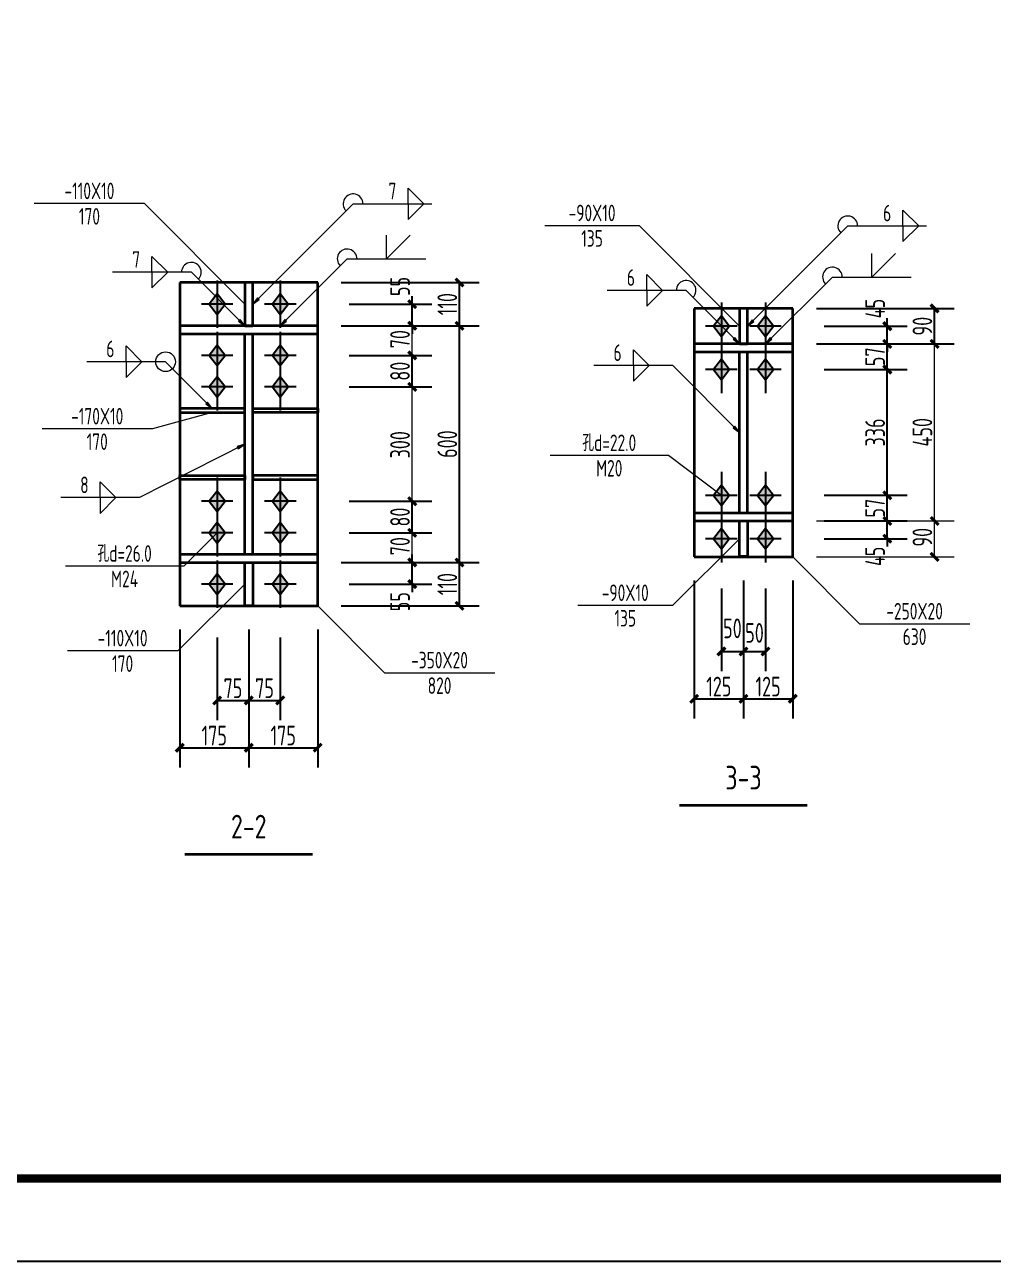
# Model space of a CAD drawing. Extents: x 19118 to 566552, y -1188739 to 92943.
# Drawn here: x 91104 to 103394, y -969996 to -954316 of the extents above; entities that cross this region are included whole.
import ezdxf
from ezdxf.enums import TextEntityAlignment as Align

# ---------------------------------------------------------------- set-up
doc = ezdxf.new("R2010")
doc.units = 0
doc.header["$LTSCALE"] = 1000
doc.header["$MEASUREMENT"] = 0
doc.layers.get('0').update_dxf_attribs({"linetype": 'CONTINUOUS'})
doc.layers.get('Defpoints').update_dxf_attribs({"linetype": 'CONTINUOUS'})
doc.layers.add('10', color=7, linetype='CONTINUOUS')
doc.layers.add('PUB_TITLE', color=4, linetype='CONTINUOUS')
for name, color, linetype, lineweight in [('20', 2, 'CONTINUOUS', 35), ('尺寸标注', 9, 'CONTINUOUS', 18), ('焊缝标注', 9, 'CONTINUOUS', 18), ('螺栓孔标注', 9, 'CONTINUOUS', 18), ('钢板标注', 9, 'CONTINUOUS', 18)]:
    doc.layers.add(name, color=color, linetype=linetype, lineweight=lineweight)
doc.styles.add('PkpmHz', font='Pkpmeng', dxfattribs={"width": 0.7, "bigfont": 'hztxt'})
doc.dimstyles.new('Pkpm_1.00', dxfattribs={"dimtxt": 250, "dimasz": 100, "dimexe": 250, "dimexo": 0.0625, "dimgap": 30, "dimtad": 1, "dimdec": 0, "dimrnd": 5, "dimzin": 0, "dimdsep": 46, "dimtxsty": 'PkpmHz', "dimblk1": 'ARCHTICK', "dimblk2": 'ARCHTICK', "dimsah": 1, "dimcen": 0.09, "dimadec": 0, "dimazin": 0, "dimtfac": 1, "dimtdec": 0, "dimtmove": 2, "dimatfit": 1, "dimfxl": 1, "dimtolj": 1, "dimtzin": 0, "dimarcsym": 0})

# ---------------------------------------------------------------- blocks, each defined once
blk = doc.blocks.new('_ArchTick')
at = {"color": 0, "linetype": 'ByBlock', "const_width": 0.4}
blk.add_lwpolyline([(-0.5, -0.5), (0.5, 0.5)], dxfattribs=at)
blk = doc.blocks.new('*D42')
at = {"layer": 'Defpoints', "color": 0, "linetype": 'Continuous'}
for p in [(94821, -957859), (96021, -957859), (94821, -958134)]:
    blk.add_point(p, dxfattribs=at)
at = {"layer": '尺寸标注', "color": 0, "linetype": 'Continuous', "lineweight": -2}
for p, q in [((95221, -957859), (96271, -957859)), ((96021, -957859), (96021, -957759)), ((96021, -958134), (96021, -957859)), ((95221, -958134), (96271, -958134)), ((96021, -958134), (96021, -958234))]:
    blk.add_line(p, q, dxfattribs=at)
at = {"layer": '尺寸标注', "color": 0, "linetype": 'Continuous', "lineweight": -2, "xscale": 100, "yscale": 100, "zscale": 100}
for p, rotation in [((96021, -957859), 270), ((96021, -958134), 90)]:
    blk.add_blockref('_ArchTick', p, dxfattribs=dict(at, rotation=rotation))
at = {"layer": '尺寸标注', "color": 0, "linetype": 'Continuous', "insert": (95866, -957635), "char_height": 250, "attachment_point": 5, "rotation": 90, "style": 'PkpmHz'}
blk.add_mtext('\\A1;55', dxfattribs=at)
blk = doc.blocks.new('*D43')
at = {"layer": 'Defpoints', "color": 0, "linetype": 'Continuous'}
for p in [(94821, -958509), (96021, -958509), (94821, -958909)]:
    blk.add_point(p, dxfattribs=at)
at = {"layer": '尺寸标注', "color": 0, "linetype": 'Continuous', "lineweight": -2}
for p, q in [((95221, -958509), (96271, -958509)), ((96021, -958909), (96021, -958509)), ((95221, -958909), (96271, -958909))]:
    blk.add_line(p, q, dxfattribs=at)
at = {"layer": '尺寸标注', "color": 0, "linetype": 'Continuous', "lineweight": -2, "xscale": 100, "yscale": 100, "zscale": 100}
for p, rotation in [((96021, -958509), 90), ((96021, -958909), 270)]:
    blk.add_blockref('_ArchTick', p, dxfattribs=dict(at, rotation=rotation))
at = {"layer": '尺寸标注', "color": 0, "linetype": 'Continuous', "insert": (95866, -958709), "char_height": 250, "attachment_point": 5, "rotation": 90, "style": 'PkpmHz'}
blk.add_mtext('\\A1;80', dxfattribs=at)
blk = doc.blocks.new('*D44')
at = {"layer": 'Defpoints', "color": 0, "linetype": 'Continuous'}
for p in [(94821, -961134), (96021, -961134), (94821, -961409)]:
    blk.add_point(p, dxfattribs=at)
at = {"layer": '尺寸标注', "color": 0, "linetype": 'Continuous', "lineweight": -2}
for p, q in [((95221, -961134), (96271, -961134)), ((96021, -961134), (96021, -961034)), ((96021, -961409), (96021, -961134)), ((95221, -961409), (96271, -961409)), ((96021, -961409), (96021, -961509))]:
    blk.add_line(p, q, dxfattribs=at)
at = {"layer": '尺寸标注', "color": 0, "linetype": 'Continuous', "lineweight": -2, "xscale": 100, "yscale": 100, "zscale": 100}
for p, rotation in [((96021, -961134), 270), ((96021, -961409), 90)]:
    blk.add_blockref('_ArchTick', p, dxfattribs=dict(at, rotation=rotation))
at = {"layer": '尺寸标注', "color": 0, "linetype": 'Continuous', "insert": (95866, -961632), "char_height": 250, "attachment_point": 5, "rotation": 90, "style": 'PkpmHz'}
blk.add_mtext('\\A1;55', dxfattribs=at)
blk = doc.blocks.new('*D45')
at = {"layer": 'Defpoints', "color": 0, "linetype": 'Continuous'}
for p in [(94821, -960359), (96021, -960359), (94821, -960759)]:
    blk.add_point(p, dxfattribs=at)
at = {"layer": '尺寸标注', "color": 0, "linetype": 'Continuous', "lineweight": -2}
for p, q in [((95221, -960359), (96271, -960359)), ((96021, -960759), (96021, -960359)), ((95221, -960759), (96271, -960759))]:
    blk.add_line(p, q, dxfattribs=at)
at = {"layer": '尺寸标注', "color": 0, "linetype": 'Continuous', "lineweight": -2, "xscale": 100, "yscale": 100, "zscale": 100}
for p, rotation in [((96021, -960359), 90), ((96021, -960759), 270)]:
    blk.add_blockref('_ArchTick', p, dxfattribs=dict(at, rotation=rotation))
at = {"layer": '尺寸标注', "color": 0, "linetype": 'Continuous', "insert": (95866, -960559), "char_height": 250, "attachment_point": 5, "rotation": 90, "style": 'PkpmHz'}
blk.add_mtext('\\A1;80', dxfattribs=at)
blk = doc.blocks.new('*D46')
at = {"layer": 'Defpoints', "color": 0, "linetype": 'Continuous'}
for p in [(93546, -961684), (93946, -961684), (93946, -962884)]:
    blk.add_point(p, dxfattribs=at)
at = {"layer": '尺寸标注', "color": 0, "linetype": 'Continuous', "lineweight": -2}
for p, q in [((93546, -962084), (93546, -963134)), ((93946, -962084), (93946, -963134)), ((93546, -962884), (93946, -962884))]:
    blk.add_line(p, q, dxfattribs=at)
at = {"layer": '尺寸标注', "color": 0, "linetype": 'Continuous', "lineweight": -2, "xscale": 100, "yscale": 100, "zscale": 100, "rotation": 180}
blk.add_blockref('_ArchTick', (93546, -962884), dxfattribs=at)
at = {"layer": '尺寸标注', "color": 0, "linetype": 'Continuous', "lineweight": -2, "xscale": 100, "yscale": 100, "zscale": 100}
blk.add_blockref('_ArchTick', (93946, -962884), dxfattribs=at)
at = {"layer": '尺寸标注', "color": 0, "linetype": 'Continuous', "insert": (93746, -962729), "char_height": 250, "attachment_point": 5, "style": 'PkpmHz'}
blk.add_mtext('\\A1;75', dxfattribs=at)
blk = doc.blocks.new('*D47')
at = {"layer": 'Defpoints', "color": 0, "linetype": 'Continuous'}
for p in [(93946, -961684), (94346, -961684), (94346, -962884)]:
    blk.add_point(p, dxfattribs=at)
at = {"layer": '尺寸标注', "color": 0, "linetype": 'Continuous', "lineweight": -2}
for p, q in [((93946, -962084), (93946, -963134)), ((94346, -962084), (94346, -963134)), ((93946, -962884), (94346, -962884))]:
    blk.add_line(p, q, dxfattribs=at)
at = {"layer": '尺寸标注', "color": 0, "linetype": 'Continuous', "lineweight": -2, "xscale": 100, "yscale": 100, "zscale": 100, "rotation": 180}
blk.add_blockref('_ArchTick', (93946, -962884), dxfattribs=at)
at = {"layer": '尺寸标注', "color": 0, "linetype": 'Continuous', "lineweight": -2, "xscale": 100, "yscale": 100, "zscale": 100}
blk.add_blockref('_ArchTick', (94346, -962884), dxfattribs=at)
at = {"layer": '尺寸标注', "color": 0, "linetype": 'Continuous', "insert": (94146, -962729), "char_height": 250, "attachment_point": 5, "style": 'PkpmHz'}
blk.add_mtext('\\A1;75', dxfattribs=at)
blk = doc.blocks.new('*D48')
at = {"layer": 'Defpoints', "color": 0, "linetype": 'Continuous'}
for p in [(93071, -961684), (93946, -961684), (93946, -963484)]:
    blk.add_point(p, dxfattribs=at)
at = {"layer": '尺寸标注', "color": 0, "linetype": 'Continuous', "lineweight": -2}
for p, q in [((93071, -961984), (93071, -963734)), ((93946, -961984), (93946, -963734)), ((93071, -963484), (93946, -963484))]:
    blk.add_line(p, q, dxfattribs=at)
at = {"layer": '尺寸标注', "color": 0, "linetype": 'Continuous', "lineweight": -2, "xscale": 100, "yscale": 100, "zscale": 100, "rotation": 180}
blk.add_blockref('_ArchTick', (93071, -963484), dxfattribs=at)
at = {"layer": '尺寸标注', "color": 0, "linetype": 'Continuous', "lineweight": -2, "xscale": 100, "yscale": 100, "zscale": 100}
blk.add_blockref('_ArchTick', (93946, -963484), dxfattribs=at)
at = {"layer": '尺寸标注', "color": 0, "linetype": 'Continuous', "insert": (93509, -963329), "char_height": 250, "attachment_point": 5, "style": 'PkpmHz'}
blk.add_mtext('\\A1;175', dxfattribs=at)
blk = doc.blocks.new('*D49')
at = {"layer": 'Defpoints', "color": 0, "linetype": 'Continuous'}
for p in [(93946, -961684), (94821, -961684), (94821, -963484)]:
    blk.add_point(p, dxfattribs=at)
at = {"layer": '尺寸标注', "color": 0, "linetype": 'Continuous', "lineweight": -2}
for p, q in [((93946, -961984), (93946, -963734)), ((94821, -961984), (94821, -963734)), ((93946, -963484), (94821, -963484))]:
    blk.add_line(p, q, dxfattribs=at)
at = {"layer": '尺寸标注', "color": 0, "linetype": 'Continuous', "lineweight": -2, "xscale": 100, "yscale": 100, "zscale": 100, "rotation": 180}
blk.add_blockref('_ArchTick', (93946, -963484), dxfattribs=at)
at = {"layer": '尺寸标注', "color": 0, "linetype": 'Continuous', "lineweight": -2, "xscale": 100, "yscale": 100, "zscale": 100}
blk.add_blockref('_ArchTick', (94821, -963484), dxfattribs=at)
at = {"layer": '尺寸标注', "color": 0, "linetype": 'Continuous', "insert": (94384, -963329), "char_height": 250, "attachment_point": 5, "style": 'PkpmHz'}
blk.add_mtext('\\A1;175', dxfattribs=at)
blk = doc.blocks.new('*D50')
at = {"layer": 'Defpoints', "color": 0, "linetype": 'Continuous'}
for p in [(94821, -961134), (96621, -961134), (94821, -961684)]:
    blk.add_point(p, dxfattribs=at)
at = {"layer": '尺寸标注', "color": 0, "linetype": 'Continuous', "lineweight": -2}
for p, q in [((95121, -961134), (96871, -961134)), ((96621, -961684), (96621, -961134)), ((95121, -961684), (96871, -961684))]:
    blk.add_line(p, q, dxfattribs=at)
at = {"layer": '尺寸标注', "color": 0, "linetype": 'Continuous', "lineweight": -2, "xscale": 100, "yscale": 100, "zscale": 100}
for p, rotation in [((96621, -961134), 90), ((96621, -961684), 270)]:
    blk.add_blockref('_ArchTick', p, dxfattribs=dict(at, rotation=rotation))
at = {"layer": '尺寸标注', "color": 0, "linetype": 'Continuous', "insert": (96466, -961409), "char_height": 250, "attachment_point": 5, "rotation": 90, "style": 'PkpmHz'}
blk.add_mtext('\\A1;110', dxfattribs=at)
blk = doc.blocks.new('*D51')
at = {"layer": 'Defpoints', "color": 0, "linetype": 'Continuous'}
for p in [(94821, -958134), (96621, -958134), (94821, -961134)]:
    blk.add_point(p, dxfattribs=at)
at = {"layer": '尺寸标注', "color": 0, "linetype": 'Continuous', "lineweight": -2}
for p, q in [((95121, -958134), (96871, -958134)), ((96621, -961134), (96621, -958134)), ((95121, -961134), (96871, -961134))]:
    blk.add_line(p, q, dxfattribs=at)
at = {"layer": '尺寸标注', "color": 0, "linetype": 'Continuous', "lineweight": -2, "xscale": 100, "yscale": 100, "zscale": 100}
for p, rotation in [((96621, -958134), 90), ((96621, -961134), 270)]:
    blk.add_blockref('_ArchTick', p, dxfattribs=dict(at, rotation=rotation))
at = {"layer": '尺寸标注', "color": 0, "linetype": 'Continuous', "insert": (96466, -959634), "char_height": 250, "attachment_point": 5, "rotation": 90, "style": 'PkpmHz'}
blk.add_mtext('\\A1;600', dxfattribs=at)
blk = doc.blocks.new('*D52')
at = {"layer": 'Defpoints', "color": 0, "linetype": 'Continuous'}
for p in [(94821, -957584), (96621, -957584), (94821, -958134)]:
    blk.add_point(p, dxfattribs=at)
at = {"layer": '尺寸标注', "color": 0, "linetype": 'Continuous', "lineweight": -2}
for p, q in [((95121, -957584), (96871, -957584)), ((96621, -958134), (96621, -957584)), ((95121, -958134), (96871, -958134))]:
    blk.add_line(p, q, dxfattribs=at)
at = {"layer": '尺寸标注', "color": 0, "linetype": 'Continuous', "lineweight": -2, "xscale": 100, "yscale": 100, "zscale": 100}
for p, rotation in [((96621, -957584), 90), ((96621, -958134), 270)]:
    blk.add_blockref('_ArchTick', p, dxfattribs=dict(at, rotation=rotation))
at = {"layer": '尺寸标注', "color": 0, "linetype": 'Continuous', "insert": (96466, -957859), "char_height": 250, "attachment_point": 5, "rotation": 90, "style": 'PkpmHz'}
blk.add_mtext('\\A1;110', dxfattribs=at)
blk = doc.blocks.new('*D53')
at = {"layer": 'Defpoints', "color": 0, "linetype": 'Continuous'}
for p in [(100849, -958138), (102049, -958138), (100849, -958363)]:
    blk.add_point(p, dxfattribs=at)
at = {"layer": '尺寸标注', "color": 0, "linetype": 'Continuous', "lineweight": -2}
for p, q in [((101249, -958138), (102299, -958138)), ((102049, -958138), (102049, -958038)), ((102049, -958363), (102049, -958138)), ((101249, -958363), (102299, -958363)), ((102049, -958363), (102049, -958463))]:
    blk.add_line(p, q, dxfattribs=at)
at = {"layer": '尺寸标注', "color": 0, "linetype": 'Continuous', "lineweight": -2, "xscale": 100, "yscale": 100, "zscale": 100}
for p, rotation in [((102049, -958138), 270), ((102049, -958363), 90)]:
    blk.add_blockref('_ArchTick', p, dxfattribs=dict(at, rotation=rotation))
at = {"layer": '尺寸标注', "color": 0, "linetype": 'Continuous', "insert": (101894, -957915), "char_height": 250, "attachment_point": 5, "rotation": 90, "style": 'PkpmHz'}
blk.add_mtext('\\A1;45', dxfattribs=at)
blk = doc.blocks.new('*D54')
at = {"layer": 'Defpoints', "color": 0, "linetype": 'Continuous'}
for p in [(100849, -958363), (102049, -958363), (100849, -958688)]:
    blk.add_point(p, dxfattribs=at)
at = {"layer": '尺寸标注', "color": 0, "linetype": 'Continuous', "lineweight": -2}
for p, q in [((101249, -958363), (102299, -958363)), ((102049, -958688), (102049, -958363)), ((101249, -958688), (102299, -958688))]:
    blk.add_line(p, q, dxfattribs=at)
at = {"layer": '尺寸标注', "color": 0, "linetype": 'Continuous', "lineweight": -2, "xscale": 100, "yscale": 100, "zscale": 100}
for p, rotation in [((102049, -958363), 90), ((102049, -958688), 270)]:
    blk.add_blockref('_ArchTick', p, dxfattribs=dict(at, rotation=rotation))
at = {"layer": '尺寸标注', "color": 0, "linetype": 'Continuous', "insert": (101894, -958526), "char_height": 250, "attachment_point": 5, "rotation": 90, "style": 'PkpmHz'}
blk.add_mtext('\\A1;57', dxfattribs=at)
blk = doc.blocks.new('*D55')
at = {"layer": 'Defpoints', "color": 0, "linetype": 'Continuous'}
for p in [(100849, -960608), (102049, -960608), (100849, -960833)]:
    blk.add_point(p, dxfattribs=at)
at = {"layer": '尺寸标注', "color": 0, "linetype": 'Continuous', "lineweight": -2}
for p, q in [((102049, -960608), (102049, -960508)), ((101249, -960608), (102299, -960608)), ((102049, -960833), (102049, -960608)), ((101249, -960833), (102299, -960833)), ((102049, -960833), (102049, -960933))]:
    blk.add_line(p, q, dxfattribs=at)
at = {"layer": '尺寸标注', "color": 0, "linetype": 'Continuous', "lineweight": -2, "xscale": 100, "yscale": 100, "zscale": 100}
for p, rotation in [((102049, -960608), 270), ((102049, -960833), 90)]:
    blk.add_blockref('_ArchTick', p, dxfattribs=dict(at, rotation=rotation))
at = {"layer": '尺寸标注', "color": 0, "linetype": 'Continuous', "insert": (101894, -961057), "char_height": 250, "attachment_point": 5, "rotation": 90, "style": 'PkpmHz'}
blk.add_mtext('\\A1;45', dxfattribs=at)
blk = doc.blocks.new('*D56')
at = {"layer": 'Defpoints', "color": 0, "linetype": 'Continuous'}
for p in [(100849, -960283), (102049, -960283), (100849, -960608)]:
    blk.add_point(p, dxfattribs=at)
at = {"layer": '尺寸标注', "color": 0, "linetype": 'Continuous', "lineweight": -2}
for p, q in [((101249, -960283), (102299, -960283)), ((102049, -960608), (102049, -960283)), ((101249, -960608), (102299, -960608))]:
    blk.add_line(p, q, dxfattribs=at)
at = {"layer": '尺寸标注', "color": 0, "linetype": 'Continuous', "lineweight": -2, "xscale": 100, "yscale": 100, "zscale": 100}
for p, rotation in [((102049, -960283), 90), ((102049, -960608), 270)]:
    blk.add_blockref('_ArchTick', p, dxfattribs=dict(at, rotation=rotation))
at = {"layer": '尺寸标注', "color": 0, "linetype": 'Continuous', "insert": (101894, -960446), "char_height": 250, "attachment_point": 5, "rotation": 90, "style": 'PkpmHz'}
blk.add_mtext('\\A1;57', dxfattribs=at)
blk = doc.blocks.new('*D57')
at = {"layer": 'Defpoints', "color": 0, "linetype": 'Continuous'}
for p in [(100849, -958688), (102049, -958688), (100849, -960283)]:
    blk.add_point(p, dxfattribs=at)
at = {"layer": '尺寸标注', "color": 0, "linetype": 'Continuous', "lineweight": -2}
for p, q in [((101249, -958688), (102299, -958688)), ((102049, -960283), (102049, -958688)), ((101249, -960283), (102299, -960283))]:
    blk.add_line(p, q, dxfattribs=at)
at = {"layer": '尺寸标注', "color": 0, "linetype": 'Continuous', "lineweight": -2, "xscale": 100, "yscale": 100, "zscale": 100}
for p, rotation in [((102049, -958688), 90), ((102049, -960283), 270)]:
    blk.add_blockref('_ArchTick', p, dxfattribs=dict(at, rotation=rotation))
at = {"layer": '尺寸标注', "color": 0, "linetype": 'Continuous', "insert": (101894, -959486), "char_height": 250, "attachment_point": 5, "rotation": 90, "style": 'PkpmHz'}
blk.add_mtext('\\A1;336', dxfattribs=at)
blk = doc.blocks.new('*D58')
at = {"layer": 'Defpoints', "color": 0, "linetype": 'Continuous'}
for p in [(99944, -961063), (100224, -961063), (100224, -962263)]:
    blk.add_point(p, dxfattribs=at)
at = {"layer": '尺寸标注', "color": 0, "linetype": 'Continuous', "lineweight": -2}
for p, q in [((99944, -961463), (99944, -962513)), ((100224, -961463), (100224, -962513)), ((99944, -962263), (100224, -962263))]:
    blk.add_line(p, q, dxfattribs=at)
at = {"layer": '尺寸标注', "color": 0, "linetype": 'Continuous', "lineweight": -2, "xscale": 100, "yscale": 100, "zscale": 100, "rotation": 180}
blk.add_blockref('_ArchTick', (99944, -962263), dxfattribs=at)
at = {"layer": '尺寸标注', "color": 0, "linetype": 'Continuous', "lineweight": -2, "xscale": 100, "yscale": 100, "zscale": 100}
blk.add_blockref('_ArchTick', (100224, -962263), dxfattribs=at)
at = {"layer": '尺寸标注', "color": 0, "linetype": 'Continuous', "insert": (100084, -961970), "char_height": 250, "attachment_point": 5, "style": 'PkpmHz'}
blk.add_mtext('\\A1;50', dxfattribs=at)
blk = doc.blocks.new('*D59')
at = {"layer": 'Defpoints', "color": 0, "linetype": 'Continuous'}
for p in [(100224, -961063), (100504, -961063), (100504, -962263)]:
    blk.add_point(p, dxfattribs=at)
at = {"layer": '尺寸标注', "color": 0, "linetype": 'Continuous', "lineweight": -2}
for p, q in [((100224, -961463), (100224, -962513)), ((100504, -961463), (100504, -962513)), ((100224, -962263), (100504, -962263))]:
    blk.add_line(p, q, dxfattribs=at)
at = {"layer": '尺寸标注', "color": 0, "linetype": 'Continuous', "lineweight": -2, "xscale": 100, "yscale": 100, "zscale": 100, "rotation": 180}
blk.add_blockref('_ArchTick', (100224, -962263), dxfattribs=at)
at = {"layer": '尺寸标注', "color": 0, "linetype": 'Continuous', "lineweight": -2, "xscale": 100, "yscale": 100, "zscale": 100}
blk.add_blockref('_ArchTick', (100504, -962263), dxfattribs=at)
at = {"layer": '尺寸标注', "color": 0, "linetype": 'Continuous', "insert": (100364, -962028), "char_height": 250, "attachment_point": 5, "style": 'PkpmHz'}
blk.add_mtext('\\A1;50', dxfattribs=at)
blk = doc.blocks.new('*D60')
at = {"layer": 'Defpoints', "color": 0, "linetype": 'Continuous'}
for p in [(99599, -961063), (100224, -961063), (100224, -962863)]:
    blk.add_point(p, dxfattribs=at)
at = {"layer": '尺寸标注', "color": 0, "linetype": 'Continuous', "lineweight": -2}
for p, q in [((99599, -961363), (99599, -963113)), ((100224, -961363), (100224, -963113)), ((99599, -962863), (100224, -962863))]:
    blk.add_line(p, q, dxfattribs=at)
at = {"layer": '尺寸标注', "color": 0, "linetype": 'Continuous', "lineweight": -2, "xscale": 100, "yscale": 100, "zscale": 100, "rotation": 180}
blk.add_blockref('_ArchTick', (99599, -962863), dxfattribs=at)
at = {"layer": '尺寸标注', "color": 0, "linetype": 'Continuous', "lineweight": -2, "xscale": 100, "yscale": 100, "zscale": 100}
blk.add_blockref('_ArchTick', (100224, -962863), dxfattribs=at)
at = {"layer": '尺寸标注', "color": 0, "linetype": 'Continuous', "insert": (99911, -962708), "char_height": 250, "attachment_point": 5, "style": 'PkpmHz'}
blk.add_mtext('\\A1;125', dxfattribs=at)
blk = doc.blocks.new('*D61')
at = {"layer": 'Defpoints', "color": 0, "linetype": 'Continuous'}
for p in [(100224, -961063), (100849, -961063), (100849, -962863)]:
    blk.add_point(p, dxfattribs=at)
at = {"layer": '尺寸标注', "color": 0, "linetype": 'Continuous', "lineweight": -2}
for p, q in [((100224, -961363), (100224, -963113)), ((100849, -961363), (100849, -963113)), ((100224, -962863), (100849, -962863))]:
    blk.add_line(p, q, dxfattribs=at)
at = {"layer": '尺寸标注', "color": 0, "linetype": 'Continuous', "lineweight": -2, "xscale": 100, "yscale": 100, "zscale": 100, "rotation": 180}
blk.add_blockref('_ArchTick', (100224, -962863), dxfattribs=at)
at = {"layer": '尺寸标注', "color": 0, "linetype": 'Continuous', "lineweight": -2, "xscale": 100, "yscale": 100, "zscale": 100}
blk.add_blockref('_ArchTick', (100849, -962863), dxfattribs=at)
at = {"layer": '尺寸标注', "color": 0, "linetype": 'Continuous', "insert": (100536, -962708), "char_height": 250, "attachment_point": 5, "style": 'PkpmHz'}
blk.add_mtext('\\A1;125', dxfattribs=at)
blk = doc.blocks.new('*D62')
at = {"layer": 'Defpoints', "color": 0, "linetype": 'Continuous'}
for p in [(100849, -957913), (102649, -957913), (100849, -958363)]:
    blk.add_point(p, dxfattribs=at)
at = {"layer": '尺寸标注', "color": 0, "linetype": 'Continuous', "lineweight": -2}
for p, q in [((101149, -957913), (102899, -957913)), ((102649, -958363), (102649, -957913)), ((101149, -958363), (102899, -958363))]:
    blk.add_line(p, q, dxfattribs=at)
at = {"layer": '尺寸标注', "color": 0, "linetype": 'Continuous', "lineweight": -2, "xscale": 100, "yscale": 100, "zscale": 100}
for p, rotation in [((102649, -957913), 90), ((102649, -958363), 270)]:
    blk.add_blockref('_ArchTick', p, dxfattribs=dict(at, rotation=rotation))
at = {"layer": '尺寸标注', "color": 0, "linetype": 'Continuous', "insert": (102494, -958138), "char_height": 250, "attachment_point": 5, "rotation": 90, "style": 'PkpmHz'}
blk.add_mtext('\\A1;90', dxfattribs=at)

msp = doc.modelspace()

# ---------------------------------------------------------------- hatches: boundary and pattern name
at = {"layer": '10'}
for points in [[(93546.24, -957728.69), (93446.24, -957858.69), (93546.24, -957988.69), (93646.24, -957858.69)], [(94346.24, -957728.69), (94246.24, -957858.69), (94346.24, -957988.69), (94446.24, -957858.69)], [(99943.93, -958008.42), (99843.93, -958138.42), (99943.93, -958268.42), (100043.93, -958138.42)], [(100503.93, -958008.42), (100403.93, -958138.42), (100503.93, -958268.42), (100603.93, -958138.42)], [(93546.24, -958378.69), (93446.24, -958508.69), (93546.24, -958638.69), (93646.24, -958508.69)], [(94346.24, -958378.69), (94246.24, -958508.69), (94346.24, -958638.69), (94446.24, -958508.69)], [(99943.93, -958558.42), (99843.93, -958688.42), (99943.93, -958818.42), (100043.93, -958688.42)], [(100503.93, -958558.42), (100403.93, -958688.42), (100503.93, -958818.42), (100603.93, -958688.42)], [(93546.24, -958778.69), (93446.24, -958908.69), (93546.24, -959038.69), (93646.24, -958908.69)], [(94346.24, -958778.69), (94246.24, -958908.69), (94346.24, -959038.69), (94446.24, -958908.69)], [(99943.93, -960153.42), (99843.93, -960283.42), (99943.93, -960413.42), (100043.93, -960283.42)], [(100503.93, -960153.42), (100403.93, -960283.42), (100503.93, -960413.42), (100603.93, -960283.42)], [(93546.24, -960228.69), (93446.24, -960358.69), (93546.24, -960488.69), (93646.24, -960358.69)], [(94346.24, -960228.69), (94246.24, -960358.69), (94346.24, -960488.69), (94446.24, -960358.69)], [(93546.24, -960628.69), (93446.24, -960758.69), (93546.24, -960888.69), (93646.24, -960758.69)], [(94346.24, -960628.69), (94246.24, -960758.69), (94346.24, -960888.69), (94446.24, -960758.69)], [(99943.93, -960703.42), (99843.93, -960833.42), (99943.93, -960963.42), (100043.93, -960833.42)], [(100503.93, -960703.42), (100403.93, -960833.42), (100503.93, -960963.42), (100603.93, -960833.42)], [(93546.24, -961278.69), (93446.24, -961408.69), (93546.24, -961538.69), (93646.24, -961408.69)], [(94346.24, -961278.69), (94246.24, -961408.69), (94346.24, -961538.69), (94446.24, -961408.69)]]:
    msp.add_hatch(color=1, dxfattribs=at).paths.add_polyline_path(points)
at = {"layer": '焊缝标注'}
for points in [[(93996.24, -957858.69), (94077.58, -957798.62), (94056.38, -957777.4)], [(93896.24, -958133.69), (93836.23, -958052.3), (93814.99, -958073.49)], [(94346.24, -958133.69), (94427.58, -958073.62), (94406.38, -958052.4)], [(100273.93, -958138.42), (100355.27, -958078.35), (100334.07, -958057.12)], [(100173.93, -958363.42), (100113.92, -958282.03), (100092.68, -958303.22)], [(100503.93, -958363.42), (100585.27, -958303.35), (100564.07, -958282.12)], [(93483.74, -959183.69), (93423.73, -959102.3), (93402.49, -959123.49)], [(100173.93, -959485.92), (100113.92, -959404.53), (100092.68, -959425.72)], [(93896.24, -959633.69), (93800.3, -959665.64), (93813.9, -959692.38)]]:
    msp.add_hatch(color=256, dxfattribs=at).paths.add_polyline_path(points)

# ---------------------------------------------------------------- linework, layer by layer
at = {"layer": '10', "ltscale": 100}
for p, q in [((93546.24, -957558.69), (93546.24, -958158.69)), ((94346.24, -957558.69), (94346.24, -958158.69)), ((93746.24, -957858.69), (93346.24, -957858.69)), ((94546.24, -957858.69), (94146.24, -957858.69)), ((99943.93, -957838.42), (99943.93, -958438.42)), ((100503.93, -957838.42), (100503.93, -958438.42)), ((100143.93, -958138.42), (99743.93, -958138.42)), ((100703.93, -958138.42), (100303.93, -958138.42)), ((93546.24, -958208.69), (93546.24, -958808.69)), ((94346.24, -958208.69), (94346.24, -958808.69)), ((99943.93, -958388.42), (99943.93, -958988.42)), ((100503.93, -958388.42), (100503.93, -958988.42)), ((93746.24, -958508.69), (93346.24, -958508.69)), ((93546.24, -958608.69), (93546.24, -959208.69)), ((94546.24, -958508.69), (94146.24, -958508.69)), ((94346.24, -958608.69), (94346.24, -959208.69)), ((100143.93, -958688.42), (99743.93, -958688.42)), ((100703.93, -958688.42), (100303.93, -958688.42)), ((93746.24, -958908.69), (93346.24, -958908.69)), ((94546.24, -958908.69), (94146.24, -958908.69)), ((93546.24, -960058.69), (93546.24, -960658.69)), ((94346.24, -960058.69), (94346.24, -960658.69)), ((99943.93, -959983.42), (99943.93, -960583.42)), ((100503.93, -959983.42), (100503.93, -960583.42)), ((93746.24, -960358.69), (93346.24, -960358.69)), ((94546.24, -960358.69), (94146.24, -960358.69)), ((100143.93, -960283.42), (99743.93, -960283.42)), ((100703.93, -960283.42), (100303.93, -960283.42)), ((93546.24, -960458.69), (93546.24, -961058.69)), ((94346.24, -960458.69), (94346.24, -961058.69)), ((99943.93, -960533.42), (99943.93, -961133.42)), ((100503.93, -960533.42), (100503.93, -961133.42)), ((93746.24, -960758.69), (93346.24, -960758.69)), ((94546.24, -960758.69), (94146.24, -960758.69)), ((100143.93, -960833.42), (99743.93, -960833.42)), ((100703.93, -960833.42), (100303.93, -960833.42)), ((93546.24, -961108.69), (93546.24, -961708.69)), ((94346.24, -961108.69), (94346.24, -961708.69)), ((93746.24, -961408.69), (93346.24, -961408.69)), ((94546.24, -961408.69), (94146.24, -961408.69))]:
    msp.add_line(p, q, dxfattribs=at)
at = {"layer": '10', "color": 3, "lineweight": 35, "ltscale": 100}
for p, q in [((94821.24, -958133.69), (93071.24, -958133.69)), ((93071.24, -958133.69), (93071.24, -958233.69)), ((94821.24, -958233.69), (94821.24, -958133.69)), ((93071.24, -958233.69), (94821.24, -958233.69)), ((93896.24, -961033.69), (93896.24, -958233.69)), ((93996.24, -961033.69), (93996.24, -958233.69)), ((100848.93, -958363.42), (99598.93, -958363.42)), ((99598.93, -958363.42), (99598.93, -958463.42)), ((99598.93, -958463.42), (100848.93, -958463.42)), ((100173.93, -960508.42), (100173.93, -958463.42)), ((100273.93, -960508.42), (100273.93, -958463.42)), ((100848.93, -958463.42), (100848.93, -958363.42)), ((100848.93, -960508.42), (99598.93, -960508.42)), ((99598.93, -960508.42), (99598.93, -960608.42)), ((100848.93, -960608.42), (100848.93, -960508.42)), ((99598.93, -960608.42), (100848.93, -960608.42)), ((94821.24, -961033.69), (93071.24, -961033.69)), ((93071.24, -961033.69), (93071.24, -961133.69)), ((93071.24, -961133.69), (94821.24, -961133.69)), ((94821.24, -961133.69), (94821.24, -961033.69))]:
    msp.add_line(p, q, dxfattribs=at)
at = {"layer": '10', "color": 7, "lineweight": 35, "ltscale": 100}
for p, q in [((99413.93, -964213.42), (101033.93, -964213.42)), ((93136.24, -964833.69), (94756.24, -964833.69))]:
    msp.add_line(p, q, dxfattribs=at)
at = {"layer": '10', "color": 1, "linetype": 'Continuous'}
for points in [[(93546.24, -957728.69), (93446.24, -957858.69), (93546.24, -957988.69), (93646.24, -957858.69)], [(94346.24, -957728.69), (94246.24, -957858.69), (94346.24, -957988.69), (94446.24, -957858.69)], [(99943.93, -958008.42), (99843.93, -958138.42), (99943.93, -958268.42), (100043.93, -958138.42)], [(100503.93, -958008.42), (100403.93, -958138.42), (100503.93, -958268.42), (100603.93, -958138.42)], [(93546.24, -958378.69), (93446.24, -958508.69), (93546.24, -958638.69), (93646.24, -958508.69)], [(94346.24, -958378.69), (94246.24, -958508.69), (94346.24, -958638.69), (94446.24, -958508.69)], [(99943.93, -958558.42), (99843.93, -958688.42), (99943.93, -958818.42), (100043.93, -958688.42)], [(100503.93, -958558.42), (100403.93, -958688.42), (100503.93, -958818.42), (100603.93, -958688.42)], [(93546.24, -958778.69), (93446.24, -958908.69), (93546.24, -959038.69), (93646.24, -958908.69)], [(94346.24, -958778.69), (94246.24, -958908.69), (94346.24, -959038.69), (94446.24, -958908.69)], [(99943.93, -960153.42), (99843.93, -960283.42), (99943.93, -960413.42), (100043.93, -960283.42)], [(100503.93, -960153.42), (100403.93, -960283.42), (100503.93, -960413.42), (100603.93, -960283.42)], [(93546.24, -960228.69), (93446.24, -960358.69), (93546.24, -960488.69), (93646.24, -960358.69)], [(94346.24, -960228.69), (94246.24, -960358.69), (94346.24, -960488.69), (94446.24, -960358.69)], [(93546.24, -960628.69), (93446.24, -960758.69), (93546.24, -960888.69), (93646.24, -960758.69)], [(94346.24, -960628.69), (94246.24, -960758.69), (94346.24, -960888.69), (94446.24, -960758.69)], [(99943.93, -960703.42), (99843.93, -960833.42), (99943.93, -960963.42), (100043.93, -960833.42)], [(100503.93, -960703.42), (100403.93, -960833.42), (100503.93, -960963.42), (100603.93, -960833.42)], [(93546.24, -961278.69), (93446.24, -961408.69), (93546.24, -961538.69), (93646.24, -961408.69)], [(94346.24, -961278.69), (94246.24, -961408.69), (94346.24, -961538.69), (94446.24, -961408.69)]]:
    msp.add_lwpolyline(points, close=True, dxfattribs=at)
at = {"layer": '20', "ltscale": 100}
for p, q in [((94821.24, -957583.69), (93071.24, -957583.69)), ((93071.24, -957583.69), (93071.24, -961683.69)), ((93996.24, -957583.69), (93896.24, -957583.69)), ((93896.24, -957583.69), (93896.24, -958133.69)), ((93996.24, -958133.69), (93996.24, -957583.69)), ((94821.24, -961683.69), (94821.24, -957583.69)), ((100848.93, -957913.42), (99598.93, -957913.42)), ((99598.93, -957913.42), (99598.93, -961063.42)), ((100273.93, -957913.42), (100173.93, -957913.42)), ((100173.93, -957913.42), (100173.93, -958363.42)), ((100273.93, -958363.42), (100273.93, -957913.42)), ((100848.93, -961063.42), (100848.93, -957913.42)), ((93896.24, -958133.69), (93996.24, -958133.69)), ((100173.93, -958363.42), (100273.93, -958363.42)), ((93896.24, -959183.69), (93071.24, -959183.69)), ((93071.24, -959183.69), (93071.24, -959233.69)), ((93071.24, -959233.69), (93896.24, -959233.69)), ((93896.24, -959233.69), (93896.24, -959183.69)), ((93996.24, -959183.69), (94821.24, -959183.69)), ((93996.24, -959233.69), (93996.24, -959183.69)), ((94821.24, -959233.69), (93996.24, -959233.69)), ((94821.24, -959183.69), (94821.24, -959233.69)), ((93071.24, -960083.69), (93071.24, -960033.69)), ((93071.24, -960033.69), (93896.24, -960033.69)), ((93896.24, -960033.69), (93896.24, -960083.69)), ((94821.24, -960033.69), (93996.24, -960033.69)), ((93996.24, -960033.69), (93996.24, -960083.69)), ((94821.24, -960083.69), (94821.24, -960033.69)), ((93896.24, -960083.69), (93071.24, -960083.69)), ((93996.24, -960083.69), (94821.24, -960083.69)), ((100173.93, -960608.42), (100273.93, -960608.42)), ((100173.93, -961058.42), (100173.93, -960608.42)), ((100273.93, -960608.42), (100273.93, -961058.42)), ((93896.24, -961133.69), (93996.24, -961133.69)), ((93896.24, -961683.69), (93896.24, -961133.69)), ((93996.24, -961133.69), (93996.24, -961683.69)), ((99598.93, -961063.42), (100848.93, -961063.42)), ((100273.93, -961058.42), (100173.93, -961058.42)), ((93071.24, -961683.69), (94821.24, -961683.69)), ((93996.24, -961683.69), (93896.24, -961683.69))]:
    msp.add_line(p, q, dxfattribs=at)
at = {"layer": 'PUB_TITLE'}
msp.add_lwpolyline([(77811.65, -969995.52), (210216.65, -969995.52), (210216.65, -907625.52), (77811.65, -907625.52)], close=True, dxfattribs=at)
at = {"layer": 'PUB_TITLE', "const_width": 105}
msp.add_lwpolyline([(80436.65, -968945.52), (209166.65, -968945.52), (209166.65, -908675.52), (80436.65, -908675.52)], close=True, dxfattribs=at)
at = {"layer": '尺寸标注', "linetype": 'Continuous'}
for p, q in [((95221.24, -958133.69), (96271.24, -958133.69)), ((96021.24, -958508.69), (96021.24, -958133.69)), ((101148.93, -958363.42), (102898.93, -958363.42)), ((102648.93, -960608.42), (102648.93, -958363.42)), ((95221.24, -958508.69), (96271.24, -958508.69)), ((95221.24, -958908.69), (96271.24, -958908.69)), ((96021.24, -960358.69), (96021.24, -958908.69)), ((95221.24, -960358.69), (96271.24, -960358.69)), ((101148.93, -960608.42), (102898.93, -960608.42)), ((101148.93, -960608.42), (102898.93, -960608.42)), ((102648.93, -961063.42), (102648.93, -960608.42)), ((95221.24, -960758.69), (96271.24, -960758.69)), ((96021.24, -961133.69), (96021.24, -960758.69)), ((95221.24, -961133.69), (96271.24, -961133.69)), ((101148.93, -961063.42), (102898.93, -961063.42))]:
    msp.add_line(p, q, dxfattribs=at)
at = {"layer": '焊缝标注', "ltscale": 100}
for p, q in [((95969.54, -956386.41), (96169.54, -956586.41)), ((95969.54, -956586.41), (95969.54, -956386.41)), ((93996.24, -957858.69), (95269.54, -956586.41)), ((95269.54, -956586.41), (96269.54, -956586.41)), ((95969.54, -956786.41), (96169.54, -956586.41)), ((95969.54, -956586.41), (95969.54, -956786.41)), ((102247.23, -956666.13), (102447.23, -956866.13)), ((102247.23, -956866.13), (102247.23, -956666.13)), ((100273.93, -958138.42), (101547.23, -956866.13)), ((101547.23, -956866.13), (102547.23, -956866.13)), ((102247.23, -957066.13), (102447.23, -956866.13)), ((102247.23, -956866.13), (102247.23, -957066.13)), ((95695.1, -957285.5), (95695.1, -956985.5)), ((95695.1, -957285.5), (95995.1, -956985.5)), ((101852.79, -957515.23), (101852.79, -957215.23)), ((101852.79, -957515.23), (102152.79, -957215.23)), ((92918.23, -957454.06), (92718.23, -957254.06)), ((92718.23, -957454.06), (92718.23, -957254.06)), ((94346.24, -958133.69), (95195.1, -957285.5)), ((95195.1, -957285.5), (96195.1, -957285.5)), ((93218.23, -957454.06), (92218.23, -957454.06)), ((92918.23, -957454.06), (92718.23, -957654.06)), ((92718.23, -957454.06), (92718.23, -957654.06)), ((93896.24, -958133.69), (93218.23, -957454.06)), ((99195.92, -957683.78), (98995.92, -957483.78)), ((98995.92, -957683.78), (98995.92, -957483.78)), ((100503.93, -958363.42), (101352.79, -957515.23)), ((101352.79, -957515.23), (102352.79, -957515.23)), ((99495.92, -957683.78), (98495.92, -957683.78)), ((99195.92, -957683.78), (98995.92, -957883.78)), ((98995.92, -957683.78), (98995.92, -957883.78)), ((100173.93, -958363.42), (99495.92, -957683.78)), ((92590.48, -958589.01), (92390.48, -958389.01)), ((92390.48, -958589.01), (92390.48, -958389.01)), ((99026.42, -958636.38), (98826.42, -958436.38)), ((98826.42, -958636.38), (98826.42, -958436.38)), ((92890.48, -958589.01), (91890.48, -958589.01)), ((92590.48, -958589.01), (92390.48, -958789.01)), ((92390.48, -958589.01), (92390.48, -958789.01)), ((93483.74, -959183.69), (92890.48, -958589.01)), ((99326.42, -958636.38), (98326.42, -958636.38)), ((99026.42, -958636.38), (98826.42, -958836.38)), ((98826.42, -958636.38), (98826.42, -958836.38)), ((100173.93, -959485.92), (99326.42, -958636.38)), ((93896.24, -959633.69), (92561.47, -960312.31)), ((92261.47, -960312.31), (92061.47, -960112.31)), ((92061.47, -960312.31), (92061.47, -960112.31)), ((92561.47, -960312.31), (91561.47, -960312.31)), ((92261.47, -960312.31), (92061.47, -960512.31)), ((92061.47, -960312.31), (92061.47, -960512.31))]:
    msp.add_line(p, q, dxfattribs=at)
at = {"layer": '焊缝标注', "linetype": 'Continuous'}
for points in [[(93996.24, -957858.69), (94077.58, -957798.62), (94056.38, -957777.4)], [(93896.24, -958133.69), (93836.23, -958052.3), (93814.99, -958073.49)], [(94346.24, -958133.69), (94427.58, -958073.62), (94406.38, -958052.4)], [(100273.93, -958138.42), (100355.27, -958078.35), (100334.07, -958057.12)], [(100173.93, -958363.42), (100113.92, -958282.03), (100092.68, -958303.22)], [(100503.93, -958363.42), (100585.27, -958303.35), (100564.07, -958282.12)], [(93483.74, -959183.69), (93423.73, -959102.3), (93402.49, -959123.49)], [(100173.93, -959485.92), (100113.92, -959404.53), (100092.68, -959425.72)], [(93896.24, -959633.69), (93800.3, -959665.64), (93813.9, -959692.38)]]:
    msp.add_lwpolyline(points, close=True, dxfattribs=at)
at = {"layer": '焊缝标注', "ltscale": 100}
msp.add_circle((92890.48, -958589.01), 125, dxfattribs=at)
for centre, start, end in [((95269.54, -956586.41), 0, 224.977188), ((101547.23, -956866.13), 0, 224.977188), ((95195.1, -957285.5), 0, 224.977188), ((93218.23, -957454.06), 314.931549, 180), ((101352.79, -957515.23), 0, 224.977188), ((99495.92, -957683.78), 314.931549, 180)]:
    msp.add_arc(centre, 125, start, end, dxfattribs=at)
at = {"layer": '螺栓孔标注', "ltscale": 100}
for p, q in [((99270.87, -959778.32), (97770.87, -959778.32)), ((99943.93, -960283.42), (99270.87, -959778.32)), ((93546.24, -960758.69), (93121.13, -961182.11)), ((93121.13, -961182.11), (91621.13, -961182.11))]:
    msp.add_line(p, q, dxfattribs=at)
at = {"layer": '螺栓孔标注', "ltscale": 100, "const_width": 10}
for points in [[(99948.93, -960283.42, 1), (99938.93, -960283.42, 1)], [(93551.24, -960758.69, 1), (93541.24, -960758.69, 1)]]:
    msp.add_lwpolyline(points, format="xyb", close=True, dxfattribs=at)
at = {"layer": '钢板标注', "ltscale": 100}
for p, q in [((92624.97, -956584.38), (91224.97, -956584.38)), ((93896.24, -957858.69), (92624.97, -956584.38)), ((98902.66, -956864.11), (97702.66, -956864.11)), ((100173.93, -958138.42), (98902.66, -956864.11)), ((93483.74, -959233.69), (92723.94, -959441.43)), ((92723.94, -959441.43), (91323.94, -959441.43)), ((100173.93, -960833.42), (99323.71, -961680.25)), ((100848.93, -961063.42), (101695.09, -961914.31)), ((93896.24, -961408.69), (93046.02, -962255.53)), ((94821.24, -961683.69), (95667.4, -962534.58)), ((99323.71, -961680.25), (98123.71, -961680.25)), ((101695.09, -961914.31), (103095.09, -961914.31)), ((93046.02, -962255.53), (91646.02, -962255.53)), ((95667.4, -962534.58), (97067.4, -962534.58))]:
    msp.add_line(p, q, dxfattribs=at)
at = {"layer": '钢板标注', "ltscale": 100, "const_width": 10}
for points in [[(93901.24, -957858.69, 1), (93891.24, -957858.69, 1)], [(100178.93, -958138.42, 1), (100168.93, -958138.42, 1)], [(93488.74, -959233.69, 1), (93478.74, -959233.69, 1)], [(100178.93, -960833.42, 1), (100168.93, -960833.42, 1)], [(100853.93, -961063.42, 1), (100843.93, -961063.42, 1)], [(93901.24, -961408.69, 1), (93891.24, -961408.69, 1)], [(94826.24, -961683.69, 1), (94816.24, -961683.69, 1)]]:
    msp.add_lwpolyline(points, format="xyb", close=True, dxfattribs=at)

# ---------------------------------------------------------------- block references
at = {"layer": '尺寸标注', "linetype": 'Continuous', "xscale": 100, "yscale": 100, "zscale": 100}
for p, rotation in [((96021.24, -958133.69), 90), ((102648.93, -958363.42), 90), ((96021.24, -958508.69), 270), ((96021.24, -958908.69), 90), ((96021.24, -960358.69), 270), ((102648.93, -960608.42), 270), ((102648.93, -960608.42), 90), ((96021.24, -960758.69), 90), ((102648.93, -961063.42), 270), ((96021.24, -961133.69), 270)]:
    msp.add_blockref('_ArchTick', p, dxfattribs=dict(at, rotation=rotation))

# ---------------------------------------------------------------- texts
at = {"layer": '10', "color": 7, "lineweight": 25, "style": 'PkpmHz', "width": 0.77}
for s, p in [('3-3', (100223.93, -963863.42)), ('2-2', (93946.24, -964483.69))]:
    msp.add_text(s, height=300, dxfattribs=at).set_placement(p, align=Align.MIDDLE_CENTER)
at = {"layer": '尺寸标注', "style": 'PkpmHz', "width": 0.7}
for s, p in [('70', (95991.24, -958418.79)), ('450', (102618.93, -959664.28)), ('300', (95991.24, -959815.42)), ('70', (95991.24, -961043.79)), ('90', (102618.93, -960933.51))]:
    msp.add_text(s, height=250, rotation=90, dxfattribs=at).set_placement(p)
at = {"layer": '焊缝标注', "style": 'PkpmHz', "width": 0.71}
for s, p in [('7', (95769.54, -956529.79)), ('6', (102047.23, -956809.52)), ('7', (92518.23, -957397.45)), ('6', (98795.92, -957627.17)), ('6', (92190.48, -958532.4)), ('6', (98626.42, -958579.76)), ('8', (91861.47, -960255.69))]:
    msp.add_text(s, height=210, dxfattribs=at).set_placement(p, align=Align.CENTER)
at = {"layer": '螺栓孔标注', "style": 'PkpmHz', "width": 0.71}
for s, p in [('孔d=22.0', (98520.87, -959721.71)), ('孔d=26.0', (92371.13, -961125.5))]:
    msp.add_text(s, height=210, dxfattribs=at).set_placement(p, align=Align.CENTER)
for s, p in [('M20', (98520.87, -959834.93)), ('M24', (92371.13, -961238.73))]:
    msp.add_text(s, height=210, dxfattribs=at).set_placement(p, align=Align.TOP_CENTER)
at = {"layer": '钢板标注', "style": 'PkpmHz', "width": 0.71}
for s, p in [('-110X10', (91924.97, -956527.77)), ('-90X10', (98302.66, -956807.49)), ('-170X10', (92023.94, -959384.81)), ('-90X10', (98723.71, -961623.64)), ('-250X20', (102395.09, -961857.69)), ('-110X10', (92346.02, -962198.92)), ('-350X20', (96367.4, -962477.97))]:
    msp.add_text(s, height=210, dxfattribs=at).set_placement(p, align=Align.CENTER)
for s, p in [('170', (91924.97, -956641)), ('135', (98302.66, -956920.72)), ('170', (92023.94, -959498.04)), ('135', (98723.71, -961736.87)), ('630', (102395.09, -961970.92)), ('170', (92346.02, -962312.14)), ('820', (96367.4, -962591.2))]:
    msp.add_text(s, height=210, dxfattribs=at).set_placement(p, align=Align.TOP_CENTER)

# ---------------------------------------------------------------- dimensions: what is measured, and where the dimension line sits
at = {"layer": '尺寸标注', "linetype": 'Continuous'}
for base, p1, p2, text, picture, middle in [((96021.24, -957858.69), (94821.24, -958133.69), (94821.24, -957858.69), '55', '*D42', (95865.99, -957635.07)), ((102048.93, -958138.42), (100848.93, -958363.42), (100848.93, -958138.42), '45', '*D53', (101893.68, -957914.79)), ((102048.93, -960608.42), (100848.93, -960833.42), (100848.93, -960608.42), '45', '*D55', (101893.68, -961057.04)), ((96021.24, -961133.69), (94821.24, -961408.69), (94821.24, -961133.69), '55', '*D44', (95865.99, -961632.32))]:
    dim = msp.add_linear_dim(base=base, p1=p1, p2=p2, angle=90, text=text, dimstyle='Pkpm_1.00', override={"dimexo": 400, "dimtih": 0, "dimtoh": 0}, dxfattribs=at)
    dim.commit()
    dim.dimension.update_dxf_attribs({"geometry": picture, "text_midpoint": middle, "dimtype": 160})
for base, p1, p2, text, override, picture, middle in [((96621.24, -957583.69), (94821.24, -958133.69), (94821.24, -957583.69), '110', {"dimexo": 300, "dimtih": 0, "dimtoh": 0}, '*D52', (96466.24, -957858.69)), ((102648.93, -957913.42), (100848.93, -958363.42), (100848.93, -957913.42), '90', {"dimexo": 300, "dimtih": 0, "dimtoh": 0}, '*D62', (102493.93, -958138.42)), ((96621.24, -958133.69), (94821.24, -961133.69), (94821.24, -958133.69), '600', {"dimexo": 300, "dimtih": 0, "dimtoh": 0}, '*D51', (96466.24, -959633.69)), ((102048.93, -958363.42), (100848.93, -958688.42), (100848.93, -958363.42), '57', {"dimexo": 400, "dimtih": 0, "dimtoh": 0}, '*D54', (101893.93, -958525.92)), ((96021.24, -958508.69), (94821.24, -958908.69), (94821.24, -958508.69), '80', {"dimexo": 400, "dimtih": 0, "dimtoh": 0}, '*D43', (95866.24, -958708.69)), ((102048.93, -958688.42), (100848.93, -960283.42), (100848.93, -958688.42), '336', {"dimexo": 400, "dimtih": 0, "dimtoh": 0}, '*D57', (101893.93, -959485.92)), ((102048.93, -960283.42), (100848.93, -960608.42), (100848.93, -960283.42), '57', {"dimexo": 400, "dimtih": 0, "dimtoh": 0}, '*D56', (101893.93, -960445.92)), ((96021.24, -960358.69), (94821.24, -960758.69), (94821.24, -960358.69), '80', {"dimexo": 400, "dimtih": 0, "dimtoh": 0}, '*D45', (95866.24, -960558.69)), ((96621.24, -961133.69), (94821.24, -961683.69), (94821.24, -961133.69), '110', {"dimexo": 300, "dimtih": 0, "dimtoh": 0}, '*D50', (96466.24, -961408.69))]:
    dim = msp.add_linear_dim(base=base, p1=p1, p2=p2, angle=90, text=text, dimstyle='Pkpm_1.00', override=override, dxfattribs=at)
    dim.commit()
    dim.dimension.update_dxf_attribs({"geometry": picture, "text_midpoint": middle})
for base, p1, p2, text, override, picture, middle in [((100223.93, -962863.42), (99598.93, -961063.42), (100223.93, -961063.42), '125', {"dimexo": 300, "dimtih": 0, "dimtoh": 0}, '*D60', (99911.43, -962708.42)), ((100848.93, -962863.42), (100223.93, -961063.42), (100848.93, -961063.42), '125', {"dimexo": 300, "dimtih": 0, "dimtoh": 0}, '*D61', (100536.43, -962708.42)), ((93946.24, -963483.69), (93071.24, -961683.69), (93946.24, -961683.69), '175', {"dimexo": 300, "dimtih": 0, "dimtoh": 0}, '*D48', (93508.74, -963328.69)), ((93946.24, -962883.69), (93546.24, -961683.69), (93946.24, -961683.69), '75', {"dimexo": 400, "dimtih": 0, "dimtoh": 0}, '*D46', (93746.24, -962728.69)), ((94346.24, -962883.69), (93946.24, -961683.69), (94346.24, -961683.69), '75', {"dimexo": 400, "dimtih": 0, "dimtoh": 0}, '*D47', (94146.24, -962728.69)), ((94821.24, -963483.69), (93946.24, -961683.69), (94821.24, -961683.69), '175', {"dimexo": 300, "dimtih": 0, "dimtoh": 0}, '*D49', (94383.74, -963328.69))]:
    dim = msp.add_linear_dim(base=base, p1=p1, p2=p2, text=text, dimstyle='Pkpm_1.00', override=override, dxfattribs=at)
    dim.commit()
    dim.dimension.update_dxf_attribs({"geometry": picture, "text_midpoint": middle})
for base, p1, p2, picture, middle in [((100223.93, -962263.42), (99943.93, -961063.42), (100223.93, -961063.42), '*D58', (100083.93, -961969.8)), ((100503.93, -962263.42), (100223.93, -961063.42), (100503.93, -961063.42), '*D59', (100363.93, -962028.49))]:
    dim = msp.add_linear_dim(base=base, p1=p1, p2=p2, text='50', dimstyle='Pkpm_1.00', override={"dimexo": 400, "dimtih": 0, "dimtoh": 0}, dxfattribs=at)
    dim.commit()
    dim.dimension.update_dxf_attribs({"geometry": picture, "text_midpoint": middle, "dimtype": 160})

doc.saveas('drawing.dxf')
